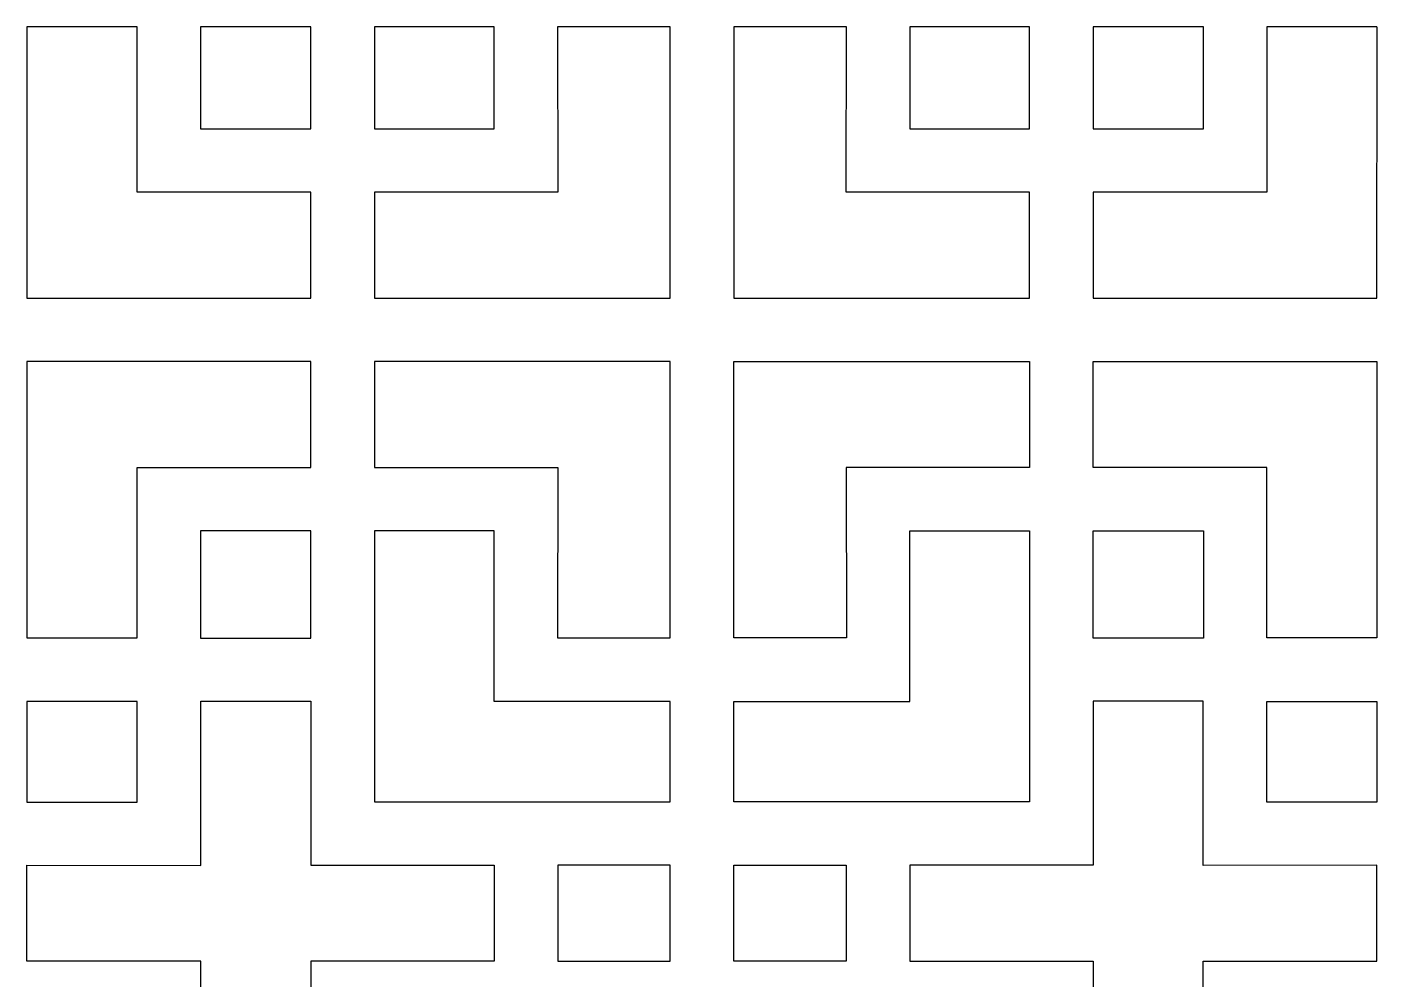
# Model space of a CAD drawing. Header units: centimetres. Extents: x -149 to 149, y -171 to 171.
# Drawn here: x 61.03 to 108.65, y 136.69 to 170.28 of the extents above; entities that cross this region are included whole.
import ezdxf

# ---------------------------------------------------------------- set-up
doc = ezdxf.new("R2010")
doc.units = ezdxf.units.CM
doc.header["$MEASUREMENT"] = 0
doc.layers.add('layer 1', color=7, linetype='Continuous')

msp = doc.modelspace()

# ---------------------------------------------------------------- linework, layer by layer
at = {"layer": 'layer 1', "color": 142}
for points, knots in [([(64.91462, 170.28202), (64.91462, 170.28202), (64.91461, 164.45789), (64.91461, 164.45789), (64.91461, 164.45789), (64.91461, 164.45789), (71.04249, 164.45789), (71.04249, 164.45789), (71.04249, 164.45789), (71.04249, 164.45789), (71.04249, 160.71843), (71.04249, 160.71843), (71.04249, 160.71843), (71.04249, 160.71843), (61.02606, 160.71843), (61.02606, 160.71843), (61.02606, 160.71843), (61.02606, 160.71843), (61.02606, 170.28202), (61.02606, 170.28202), (61.02606, 170.28202), (61.02606, 170.28202), (64.91462, 170.28202), (64.91462, 170.28202)], [0, 0, 0, 0, 0.14285714, 0.14285714, 0.14285714, 0.14285714, 0.28571429, 0.28571429, 0.28571429, 0.28571429, 0.42857143, 0.42857143, 0.42857143, 0.42857143, 0.57142857, 0.57142857, 0.57142857, 0.57142857, 0.71428571, 0.71428571, 0.71428571, 0.71428571, 1, 1, 1, 1]), ([(71.04248, 170.28202), (71.04248, 170.28202), (71.04249, 166.69412), (71.04249, 166.69412), (71.04249, 166.69412), (71.04249, 166.69412), (67.15084, 166.69412), (67.15084, 166.69412), (67.15084, 166.69412), (67.15084, 166.69412), (67.15084, 170.28202), (67.15084, 170.28202), (67.15084, 170.28202), (67.15084, 170.28202), (71.04248, 170.28202), (71.04248, 170.28202)], [0, 0, 0, 0, 0.2, 0.2, 0.2, 0.2, 0.4, 0.4, 0.4, 0.4, 0.6, 0.6, 0.6, 0.6, 1, 1, 1, 1]), ([(77.5089, 170.28202), (77.5089, 170.28202), (77.50891, 166.69412), (77.50891, 166.69412), (77.50891, 166.69412), (77.50891, 166.69412), (73.28182, 166.69412), (73.28182, 166.69412), (73.28182, 166.69412), (73.28182, 166.69412), (73.28434, 170.28202), (73.28434, 170.28202), (73.28434, 170.28202), (73.28434, 170.28202), (77.5089, 170.28202), (77.5089, 170.28202)], [0, 0, 0, 0, 0.2, 0.2, 0.2, 0.2, 0.4, 0.4, 0.4, 0.4, 0.6, 0.6, 0.6, 0.6, 1, 1, 1, 1]), ([(83.72069, 170.28202), (83.72069, 170.28202), (83.72065, 160.71843), (83.72065, 160.71843), (83.72065, 160.71843), (83.72065, 160.71843), (73.28182, 160.71843), (73.28182, 160.71843), (73.28182, 160.71843), (73.28182, 160.71843), (73.28182, 164.45789), (73.28182, 164.45789), (73.28182, 164.45789), (73.28182, 164.45789), (79.74823, 164.45789), (79.74823, 164.45789), (79.74823, 164.45789), (79.74823, 164.45789), (79.74525, 170.28202), (79.74525, 170.28202), (79.74525, 170.28202), (79.74525, 170.28202), (83.72069, 170.28202), (83.72069, 170.28202)], [0, 0, 0, 0, 0.14285714, 0.14285714, 0.14285714, 0.14285714, 0.28571429, 0.28571429, 0.28571429, 0.28571429, 0.42857143, 0.42857143, 0.42857143, 0.42857143, 0.57142857, 0.57142857, 0.57142857, 0.57142857, 0.71428571, 0.71428571, 0.71428571, 0.71428571, 1, 1, 1, 1]), ([(89.93262, 170.28202), (89.93262, 170.28202), (89.9296, 164.45789), (89.9296, 164.45789), (89.9296, 164.45789), (89.9296, 164.45789), (96.39601, 164.45789), (96.39601, 164.45789), (96.39601, 164.45789), (96.39601, 164.45789), (96.39601, 160.71843), (96.39601, 160.71843), (96.39601, 160.71843), (96.39601, 160.71843), (85.95718, 160.71843), (85.95718, 160.71843), (85.95718, 160.71843), (85.95718, 160.71843), (85.95717, 170.28202), (85.95717, 170.28202), (85.95717, 170.28202), (85.95717, 170.28202), (89.93262, 170.28202), (89.93262, 170.28202)], [0, 0, 0, 0, 0.14285714, 0.14285714, 0.14285714, 0.14285714, 0.28571429, 0.28571429, 0.28571429, 0.28571429, 0.42857143, 0.42857143, 0.42857143, 0.42857143, 0.57142857, 0.57142857, 0.57142857, 0.57142857, 0.71428571, 0.71428571, 0.71428571, 0.71428571, 1, 1, 1, 1]), ([(96.39348, 170.28202), (96.39348, 170.28202), (96.39601, 166.69412), (96.39601, 166.69412), (96.39601, 166.69412), (96.39601, 166.69412), (92.16892, 166.69412), (92.16892, 166.69412), (92.16892, 166.69412), (92.16892, 166.69412), (92.16892, 170.28202), (92.16892, 170.28202), (92.16892, 170.28202), (92.16892, 170.28202), (96.39348, 170.28202), (96.39348, 170.28202)], [0, 0, 0, 0, 0.2, 0.2, 0.2, 0.2, 0.4, 0.4, 0.4, 0.4, 0.6, 0.6, 0.6, 0.6, 1, 1, 1, 1]), ([(108.65178, 170.28202), (108.65178, 170.28202), (108.65177, 160.71843), (108.65177, 160.71843), (108.65177, 160.71843), (108.65177, 160.71843), (98.63534, 160.71843), (98.63534, 160.71843), (98.63534, 160.71843), (98.63534, 160.71843), (98.63534, 164.45789), (98.63534, 164.45789), (98.63534, 164.45789), (98.63534, 164.45789), (104.76322, 164.45789), (104.76322, 164.45789), (104.76322, 164.45789), (104.76322, 164.45789), (104.76322, 170.28202), (104.76322, 170.28202), (104.76322, 170.28202), (104.76322, 170.28202), (108.65178, 170.28202), (108.65178, 170.28202)], [0, 0, 0, 0, 0.14285714, 0.14285714, 0.14285714, 0.14285714, 0.28571429, 0.28571429, 0.28571429, 0.28571429, 0.42857143, 0.42857143, 0.42857143, 0.42857143, 0.57142857, 0.57142857, 0.57142857, 0.57142857, 0.71428571, 0.71428571, 0.71428571, 0.71428571, 1, 1, 1, 1]), ([(102.52698, 170.28202), (102.52698, 170.28202), (102.527, 166.69412), (102.527, 166.69412), (102.527, 166.69412), (102.527, 166.69412), (98.63534, 166.69412), (98.63534, 166.69412), (98.63534, 166.69412), (98.63534, 166.69412), (98.63534, 170.28202), (98.63534, 170.28202), (98.63534, 170.28202), (98.63534, 170.28202), (102.52698, 170.28202), (102.52698, 170.28202)], [0, 0, 0, 0, 0.2, 0.2, 0.2, 0.2, 0.4, 0.4, 0.4, 0.4, 0.6, 0.6, 0.6, 0.6, 1, 1, 1, 1]), ([(64.91461, 154.74368), (64.91461, 154.74368), (64.91461, 148.7245), (64.91461, 148.7245), (64.91461, 148.7245), (64.91461, 148.7245), (61.02606, 148.7245), (61.02606, 148.7245), (61.02606, 148.7245), (61.02606, 148.7245), (61.02606, 158.48315), (61.02606, 158.48315), (61.02606, 158.48315), (61.02606, 158.48315), (71.04249, 158.48315), (71.04249, 158.48315), (71.04249, 158.48315), (71.04249, 158.48315), (71.04249, 154.74368), (71.04249, 154.74368), (71.04249, 154.74368), (71.04249, 154.74368), (64.91461, 154.74368), (64.91461, 154.74368)], [0, 0, 0, 0, 0.14285714, 0.14285714, 0.14285714, 0.14285714, 0.28571429, 0.28571429, 0.28571429, 0.28571429, 0.42857143, 0.42857143, 0.42857143, 0.42857143, 0.57142857, 0.57142857, 0.57142857, 0.57142857, 0.71428571, 0.71428571, 0.71428571, 0.71428571, 1, 1, 1, 1]), ([(83.72065, 148.7245), (83.72065, 148.7245), (79.74514, 148.7245), (79.74514, 148.7245), (79.74514, 148.7245), (79.74514, 148.7245), (79.74823, 154.74368), (79.74823, 154.74368), (79.74823, 154.74368), (79.74823, 154.74368), (73.28182, 154.74368), (73.28182, 154.74368), (73.28182, 154.74368), (73.28182, 154.74368), (73.28182, 158.48315), (73.28182, 158.48315), (73.28182, 158.48315), (73.28182, 158.48315), (83.72065, 158.48315), (83.72065, 158.48315), (83.72065, 158.48315), (83.72065, 158.48315), (83.72065, 148.7245), (83.72065, 148.7245)], [0, 0, 0, 0, 0.14285714, 0.14285714, 0.14285714, 0.14285714, 0.28571429, 0.28571429, 0.28571429, 0.28571429, 0.42857143, 0.42857143, 0.42857143, 0.42857143, 0.57142857, 0.57142857, 0.57142857, 0.57142857, 0.71428571, 0.71428571, 0.71428571, 0.71428571, 1, 1, 1, 1]), ([(85.95718, 148.7245), (85.95718, 148.7245), (89.9327, 148.7245), (89.9327, 148.7245), (89.9327, 148.7245), (89.9327, 148.7245), (89.9296, 154.74368), (89.9296, 154.74368), (89.9296, 154.74368), (89.9296, 154.74368), (96.39601, 154.74368), (96.39601, 154.74368), (96.39601, 154.74368), (96.39601, 154.74368), (96.39601, 158.48315), (96.39601, 158.48315), (96.39601, 158.48315), (96.39601, 158.48315), (85.95718, 158.48315), (85.95718, 158.48315), (85.95718, 158.48315), (85.95718, 158.48315), (85.95718, 148.7245), (85.95718, 148.7245)], [0, 0, 0, 0, 0.14285714, 0.14285714, 0.14285714, 0.14285714, 0.28571429, 0.28571429, 0.28571429, 0.28571429, 0.42857143, 0.42857143, 0.42857143, 0.42857143, 0.57142857, 0.57142857, 0.57142857, 0.57142857, 0.71428571, 0.71428571, 0.71428571, 0.71428571, 1, 1, 1, 1]), ([(104.76322, 154.74368), (104.76322, 154.74368), (104.76322, 148.7245), (104.76322, 148.7245), (104.76322, 148.7245), (104.76322, 148.7245), (108.65177, 148.7245), (108.65177, 148.7245), (108.65177, 148.7245), (108.65177, 148.7245), (108.65177, 158.48315), (108.65177, 158.48315), (108.65177, 158.48315), (108.65177, 158.48315), (98.63534, 158.48315), (98.63534, 158.48315), (98.63534, 158.48315), (98.63534, 158.48315), (98.63534, 154.74368), (98.63534, 154.74368), (98.63534, 154.74368), (98.63534, 154.74368), (104.76322, 154.74368), (104.76322, 154.74368)], [0, 0, 0, 0, 0.14285714, 0.14285714, 0.14285714, 0.14285714, 0.28571429, 0.28571429, 0.28571429, 0.28571429, 0.42857143, 0.42857143, 0.42857143, 0.42857143, 0.57142857, 0.57142857, 0.57142857, 0.57142857, 0.71428571, 0.71428571, 0.71428571, 0.71428571, 1, 1, 1, 1]), ([(71.04249, 148.7214), (71.04249, 148.7214), (67.15084, 148.7214), (67.15084, 148.7214), (67.15084, 148.7214), (67.15084, 148.7214), (67.15084, 152.50745), (67.15084, 152.50745), (67.15084, 152.50745), (67.15084, 152.50745), (71.04249, 152.50745), (71.04249, 152.50745), (71.04249, 152.50745), (71.04249, 152.50745), (71.04249, 148.7214), (71.04249, 148.7214)], [0, 0, 0, 0, 0.2, 0.2, 0.2, 0.2, 0.4, 0.4, 0.4, 0.4, 0.6, 0.6, 0.6, 0.6, 1, 1, 1, 1]), ([(77.50891, 146.48517), (77.50891, 146.48517), (83.72065, 146.48669), (83.72065, 146.48669), (83.72065, 146.48669), (83.72065, 146.48669), (83.72065, 142.93827), (83.72065, 142.93827), (83.72065, 142.93827), (83.72065, 142.93827), (73.28853, 142.93827), (73.28853, 142.93827), (73.28853, 142.93827), (73.28853, 142.93827), (73.28182, 152.50745), (73.28182, 152.50745), (73.28182, 152.50745), (73.28182, 152.50745), (77.50891, 152.50745), (77.50891, 152.50745), (77.50891, 152.50745), (77.50891, 152.50745), (77.50891, 146.48517), (77.50891, 146.48517)], [0, 0, 0, 0, 0.14285714, 0.14285714, 0.14285714, 0.14285714, 0.28571429, 0.28571429, 0.28571429, 0.28571429, 0.42857143, 0.42857143, 0.42857143, 0.42857143, 0.57142857, 0.57142857, 0.57142857, 0.57142857, 0.71428571, 0.71428571, 0.71428571, 0.71428571, 1, 1, 1, 1]), ([(92.16892, 146.48517), (92.16892, 146.48517), (85.95718, 146.48669), (85.95718, 146.48669), (85.95718, 146.48669), (85.95718, 146.48669), (85.95718, 142.93827), (85.95718, 142.93827), (85.95718, 142.93827), (85.95718, 142.93827), (96.3893, 142.93827), (96.3893, 142.93827), (96.3893, 142.93827), (96.3893, 142.93827), (96.39601, 152.50745), (96.39601, 152.50745), (96.39601, 152.50745), (96.39601, 152.50745), (92.16892, 152.50745), (92.16892, 152.50745), (92.16892, 152.50745), (92.16892, 152.50745), (92.16892, 146.48517), (92.16892, 146.48517)], [0, 0, 0, 0, 0.14285714, 0.14285714, 0.14285714, 0.14285714, 0.28571429, 0.28571429, 0.28571429, 0.28571429, 0.42857143, 0.42857143, 0.42857143, 0.42857143, 0.57142857, 0.57142857, 0.57142857, 0.57142857, 0.71428571, 0.71428571, 0.71428571, 0.71428571, 1, 1, 1, 1]), ([(98.63534, 148.7214), (98.63534, 148.7214), (102.527, 148.7214), (102.527, 148.7214), (102.527, 148.7214), (102.527, 148.7214), (102.527, 152.50745), (102.527, 152.50745), (102.527, 152.50745), (102.527, 152.50745), (98.63534, 152.50745), (98.63534, 152.50745), (98.63534, 152.50745), (98.63534, 152.50745), (98.63534, 148.7214), (98.63534, 148.7214)], [0, 0, 0, 0, 0.2, 0.2, 0.2, 0.2, 0.4, 0.4, 0.4, 0.4, 0.6, 0.6, 0.6, 0.6, 1, 1, 1, 1]), ([(71.04248, 129.12957), (71.04248, 129.12957), (71.04249, 137.32283), (71.04249, 137.32283), (71.04249, 137.32283), (71.04249, 137.32283), (77.50891, 137.32285), (77.50891, 137.32285), (77.50891, 137.32285), (77.50891, 137.32285), (77.50891, 140.70203), (77.50891, 140.70203), (77.50891, 140.70203), (77.50891, 140.70203), (71.04249, 140.70203), (71.04249, 140.70203), (71.04249, 140.70203), (71.04249, 140.70203), (71.04249, 146.49138), (71.04249, 146.49138), (71.04249, 146.49138), (71.04249, 146.49138), (67.15705, 146.49138), (67.15705, 146.49138), (67.15705, 146.49138), (67.15705, 146.49138), (67.15705, 140.69895), (67.15705, 140.69895), (67.15705, 140.69895), (67.15705, 140.69895), (61.02606, 140.70203), (61.02606, 140.70203), (61.02606, 140.70203), (61.02606, 140.70203), (61.02606, 137.32285), (61.02606, 137.32285), (61.02606, 137.32285), (61.02606, 137.32285), (67.15705, 137.32285), (67.15705, 137.32285), (67.15705, 137.32285), (67.15705, 137.32285), (67.15705, 129.12959), (67.15705, 129.12959), (67.15705, 129.12959), (67.15705, 129.12959), (61.02606, 129.12957), (61.02606, 129.12957), (61.02606, 129.12957), (61.02606, 129.12957), (61.02606, 125.75969), (61.02606, 125.75969), (61.02606, 125.75969), (61.02606, 125.75969), (67.15705, 125.75971), (67.15705, 125.75971), (67.15705, 125.75971), (67.15705, 125.75971), (67.15705, 119.37713), (67.15705, 119.37713), (67.15705, 119.37713), (67.15705, 119.37713), (71.04249, 119.37713), (71.04249, 119.37713), (71.04249, 119.37713), (71.04249, 119.37713), (71.04249, 125.75969), (71.04249, 125.75969), (71.04249, 125.75969), (71.04249, 125.75969), (77.50891, 125.75969), (77.50891, 125.75969), (77.50891, 125.75969), (77.50891, 125.75969), (77.50891, 129.12957), (77.50891, 129.12957), (77.50891, 129.12957), (77.50891, 129.12957), (71.04248, 129.12957), (71.04248, 129.12957)], [0, 0, 0, 0, 0.04761905, 0.04761905, 0.04761905, 0.04761905, 0.0952381, 0.0952381, 0.0952381, 0.0952381, 0.14285714, 0.14285714, 0.14285714, 0.14285714, 0.19047619, 0.19047619, 0.19047619, 0.19047619, 0.23809524, 0.23809524, 0.23809524, 0.23809524, 0.28571429, 0.28571429, 0.28571429, 0.28571429, 0.33333333, 0.33333333, 0.33333333, 0.33333333, 0.38095238, 0.38095238, 0.38095238, 0.38095238, 0.42857143, 0.42857143, 0.42857143, 0.42857143, 0.47619048, 0.47619048, 0.47619048, 0.47619048, 0.52380952, 0.52380952, 0.52380952, 0.52380952, 0.57142857, 0.57142857, 0.57142857, 0.57142857, 0.61904762, 0.61904762, 0.61904762, 0.61904762, 0.66666667, 0.66666667, 0.66666667, 0.66666667, 0.71428571, 0.71428571, 0.71428571, 0.71428571, 0.76190476, 0.76190476, 0.76190476, 0.76190476, 0.80952381, 0.80952381, 0.80952381, 0.80952381, 0.85714286, 0.85714286, 0.85714286, 0.85714286, 0.9047619, 0.9047619, 0.9047619, 0.9047619, 1, 1, 1, 1]), ([(64.91461, 142.93516), (64.91461, 142.93516), (61.02606, 142.93516), (61.02606, 142.93516), (61.02606, 142.93516), (61.02606, 142.93516), (61.02606, 146.48517), (61.02606, 146.48517), (61.02606, 146.48517), (61.02606, 146.48517), (64.91461, 146.48517), (64.91461, 146.48517), (64.91461, 146.48517), (64.91461, 146.48517), (64.91461, 142.93516), (64.91461, 142.93516)], [0, 0, 0, 0, 0.2, 0.2, 0.2, 0.2, 0.4, 0.4, 0.4, 0.4, 0.6, 0.6, 0.6, 0.6, 1, 1, 1, 1]), ([(98.63536, 129.12957), (98.63536, 129.12957), (98.63534, 137.32283), (98.63534, 137.32283), (98.63534, 137.32283), (98.63534, 137.32283), (92.16892, 137.32285), (92.16892, 137.32285), (92.16892, 137.32285), (92.16892, 137.32285), (92.16892, 140.70203), (92.16892, 140.70203), (92.16892, 140.70203), (92.16892, 140.70203), (98.63534, 140.70203), (98.63534, 140.70203), (98.63534, 140.70203), (98.63534, 140.70203), (98.63534, 146.49138), (98.63534, 146.49138), (98.63534, 146.49138), (98.63534, 146.49138), (102.52079, 146.49138), (102.52079, 146.49138), (102.52079, 146.49138), (102.52079, 146.49138), (102.52079, 140.69895), (102.52079, 140.69895), (102.52079, 140.69895), (102.52079, 140.69895), (108.65177, 140.70203), (108.65177, 140.70203), (108.65177, 140.70203), (108.65177, 140.70203), (108.65177, 137.32285), (108.65177, 137.32285), (108.65177, 137.32285), (108.65177, 137.32285), (102.52079, 137.32285), (102.52079, 137.32285), (102.52079, 137.32285), (102.52079, 137.32285), (102.52079, 129.12959), (102.52079, 129.12959), (102.52079, 129.12959), (102.52079, 129.12959), (108.65177, 129.12957), (108.65177, 129.12957), (108.65177, 129.12957), (108.65177, 129.12957), (108.65177, 125.75969), (108.65177, 125.75969), (108.65177, 125.75969), (108.65177, 125.75969), (102.52079, 125.75971), (102.52079, 125.75971), (102.52079, 125.75971), (102.52079, 125.75971), (102.52079, 119.37713), (102.52079, 119.37713), (102.52079, 119.37713), (102.52079, 119.37713), (98.63534, 119.37713), (98.63534, 119.37713), (98.63534, 119.37713), (98.63534, 119.37713), (98.63534, 125.75969), (98.63534, 125.75969), (98.63534, 125.75969), (98.63534, 125.75969), (92.16892, 125.75969), (92.16892, 125.75969), (92.16892, 125.75969), (92.16892, 125.75969), (92.16892, 129.12957), (92.16892, 129.12957), (92.16892, 129.12957), (92.16892, 129.12957), (98.63536, 129.12957), (98.63536, 129.12957)], [0, 0, 0, 0, 0.04761905, 0.04761905, 0.04761905, 0.04761905, 0.0952381, 0.0952381, 0.0952381, 0.0952381, 0.14285714, 0.14285714, 0.14285714, 0.14285714, 0.19047619, 0.19047619, 0.19047619, 0.19047619, 0.23809524, 0.23809524, 0.23809524, 0.23809524, 0.28571429, 0.28571429, 0.28571429, 0.28571429, 0.33333333, 0.33333333, 0.33333333, 0.33333333, 0.38095238, 0.38095238, 0.38095238, 0.38095238, 0.42857143, 0.42857143, 0.42857143, 0.42857143, 0.47619048, 0.47619048, 0.47619048, 0.47619048, 0.52380952, 0.52380952, 0.52380952, 0.52380952, 0.57142857, 0.57142857, 0.57142857, 0.57142857, 0.61904762, 0.61904762, 0.61904762, 0.61904762, 0.66666667, 0.66666667, 0.66666667, 0.66666667, 0.71428571, 0.71428571, 0.71428571, 0.71428571, 0.76190476, 0.76190476, 0.76190476, 0.76190476, 0.80952381, 0.80952381, 0.80952381, 0.80952381, 0.85714286, 0.85714286, 0.85714286, 0.85714286, 0.9047619, 0.9047619, 0.9047619, 0.9047619, 1, 1, 1, 1]), ([(104.76322, 142.93516), (104.76322, 142.93516), (108.65177, 142.93516), (108.65177, 142.93516), (108.65177, 142.93516), (108.65177, 142.93516), (108.65177, 146.48517), (108.65177, 146.48517), (108.65177, 146.48517), (108.65177, 146.48517), (104.76322, 146.48517), (104.76322, 146.48517), (104.76322, 146.48517), (104.76322, 146.48517), (104.76322, 142.93516), (104.76322, 142.93516)], [0, 0, 0, 0, 0.2, 0.2, 0.2, 0.2, 0.4, 0.4, 0.4, 0.4, 0.6, 0.6, 0.6, 0.6, 1, 1, 1, 1]), ([(83.72001, 137.31771), (83.72001, 137.31771), (79.74712, 137.31771), (79.74712, 137.31771), (79.74712, 137.31771), (79.74712, 137.31771), (79.74712, 140.7048), (79.74712, 140.7048), (79.74712, 140.7048), (79.74712, 140.7048), (83.72001, 140.7048), (83.72001, 140.7048), (83.72001, 140.7048), (83.72001, 140.7048), (83.72001, 137.31771), (83.72001, 137.31771)], [0, 0, 0, 0, 0.2, 0.2, 0.2, 0.2, 0.4, 0.4, 0.4, 0.4, 0.6, 0.6, 0.6, 0.6, 1, 1, 1, 1]), ([(85.95782, 137.31771), (85.95782, 137.31771), (89.93071, 137.31771), (89.93071, 137.31771), (89.93071, 137.31771), (89.93071, 137.31771), (89.93071, 140.7048), (89.93071, 140.7048), (89.93071, 140.7048), (89.93071, 140.7048), (85.95782, 140.7048), (85.95782, 140.7048), (85.95782, 140.7048), (85.95782, 140.7048), (85.95782, 137.31771), (85.95782, 137.31771)], [0, 0, 0, 0, 0.2, 0.2, 0.2, 0.2, 0.4, 0.4, 0.4, 0.4, 0.6, 0.6, 0.6, 0.6, 1, 1, 1, 1])]:
    msp.add_open_spline(points, degree=3, knots=knots, dxfattribs=at)
at = {"layer": 'layer 1', "color": 250, "lineweight": 9}
for points, knots in [([(64.91462, 170.28202), (64.91462, 170.28202), (64.91461, 164.45789), (64.91461, 164.45789), (64.91461, 164.45789), (64.91461, 164.45789), (71.04249, 164.45789), (71.04249, 164.45789), (71.04249, 164.45789), (71.04249, 164.45789), (71.04249, 160.71843), (71.04249, 160.71843), (71.04249, 160.71843), (71.04249, 160.71843), (61.02606, 160.71843), (61.02606, 160.71843), (61.02606, 160.71843), (61.02606, 160.71843), (61.02606, 170.28202), (61.02606, 170.28202), (61.02606, 170.28202), (61.02606, 170.28202), (64.91462, 170.28202), (64.91462, 170.28202)], [0, 0, 0, 0, 0.14285714, 0.14285714, 0.14285714, 0.14285714, 0.28571429, 0.28571429, 0.28571429, 0.28571429, 0.42857143, 0.42857143, 0.42857143, 0.42857143, 0.57142857, 0.57142857, 0.57142857, 0.57142857, 0.71428571, 0.71428571, 0.71428571, 0.71428571, 1, 1, 1, 1]), ([(71.04248, 170.28202), (71.04248, 170.28202), (71.04249, 166.69412), (71.04249, 166.69412), (71.04249, 166.69412), (71.04249, 166.69412), (67.15084, 166.69412), (67.15084, 166.69412), (67.15084, 166.69412), (67.15084, 166.69412), (67.15084, 170.28202), (67.15084, 170.28202), (67.15084, 170.28202), (67.15084, 170.28202), (71.04248, 170.28202), (71.04248, 170.28202)], [0, 0, 0, 0, 0.2, 0.2, 0.2, 0.2, 0.4, 0.4, 0.4, 0.4, 0.6, 0.6, 0.6, 0.6, 1, 1, 1, 1]), ([(77.5089, 170.28202), (77.5089, 170.28202), (77.50891, 166.69412), (77.50891, 166.69412), (77.50891, 166.69412), (77.50891, 166.69412), (73.28182, 166.69412), (73.28182, 166.69412), (73.28182, 166.69412), (73.28182, 166.69412), (73.28434, 170.28202), (73.28434, 170.28202), (73.28434, 170.28202), (73.28434, 170.28202), (77.5089, 170.28202), (77.5089, 170.28202)], [0, 0, 0, 0, 0.2, 0.2, 0.2, 0.2, 0.4, 0.4, 0.4, 0.4, 0.6, 0.6, 0.6, 0.6, 1, 1, 1, 1]), ([(83.72069, 170.28202), (83.72069, 170.28202), (83.72065, 160.71843), (83.72065, 160.71843), (83.72065, 160.71843), (83.72065, 160.71843), (73.28182, 160.71843), (73.28182, 160.71843), (73.28182, 160.71843), (73.28182, 160.71843), (73.28182, 164.45789), (73.28182, 164.45789), (73.28182, 164.45789), (73.28182, 164.45789), (79.74823, 164.45789), (79.74823, 164.45789), (79.74823, 164.45789), (79.74823, 164.45789), (79.74525, 170.28202), (79.74525, 170.28202), (79.74525, 170.28202), (79.74525, 170.28202), (83.72069, 170.28202), (83.72069, 170.28202)], [0, 0, 0, 0, 0.14285714, 0.14285714, 0.14285714, 0.14285714, 0.28571429, 0.28571429, 0.28571429, 0.28571429, 0.42857143, 0.42857143, 0.42857143, 0.42857143, 0.57142857, 0.57142857, 0.57142857, 0.57142857, 0.71428571, 0.71428571, 0.71428571, 0.71428571, 1, 1, 1, 1]), ([(89.93262, 170.28202), (89.93262, 170.28202), (89.9296, 164.45789), (89.9296, 164.45789), (89.9296, 164.45789), (89.9296, 164.45789), (96.39601, 164.45789), (96.39601, 164.45789), (96.39601, 164.45789), (96.39601, 164.45789), (96.39601, 160.71843), (96.39601, 160.71843), (96.39601, 160.71843), (96.39601, 160.71843), (85.95718, 160.71843), (85.95718, 160.71843), (85.95718, 160.71843), (85.95718, 160.71843), (85.95717, 170.28202), (85.95717, 170.28202), (85.95717, 170.28202), (85.95717, 170.28202), (89.93262, 170.28202), (89.93262, 170.28202)], [0, 0, 0, 0, 0.14285714, 0.14285714, 0.14285714, 0.14285714, 0.28571429, 0.28571429, 0.28571429, 0.28571429, 0.42857143, 0.42857143, 0.42857143, 0.42857143, 0.57142857, 0.57142857, 0.57142857, 0.57142857, 0.71428571, 0.71428571, 0.71428571, 0.71428571, 1, 1, 1, 1]), ([(96.39348, 170.28202), (96.39348, 170.28202), (96.39601, 166.69412), (96.39601, 166.69412), (96.39601, 166.69412), (96.39601, 166.69412), (92.16892, 166.69412), (92.16892, 166.69412), (92.16892, 166.69412), (92.16892, 166.69412), (92.16892, 170.28202), (92.16892, 170.28202), (92.16892, 170.28202), (92.16892, 170.28202), (96.39348, 170.28202), (96.39348, 170.28202)], [0, 0, 0, 0, 0.2, 0.2, 0.2, 0.2, 0.4, 0.4, 0.4, 0.4, 0.6, 0.6, 0.6, 0.6, 1, 1, 1, 1]), ([(108.65178, 170.28202), (108.65178, 170.28202), (108.65177, 160.71843), (108.65177, 160.71843), (108.65177, 160.71843), (108.65177, 160.71843), (98.63534, 160.71843), (98.63534, 160.71843), (98.63534, 160.71843), (98.63534, 160.71843), (98.63534, 164.45789), (98.63534, 164.45789), (98.63534, 164.45789), (98.63534, 164.45789), (104.76322, 164.45789), (104.76322, 164.45789), (104.76322, 164.45789), (104.76322, 164.45789), (104.76322, 170.28202), (104.76322, 170.28202), (104.76322, 170.28202), (104.76322, 170.28202), (108.65178, 170.28202), (108.65178, 170.28202)], [0, 0, 0, 0, 0.14285714, 0.14285714, 0.14285714, 0.14285714, 0.28571429, 0.28571429, 0.28571429, 0.28571429, 0.42857143, 0.42857143, 0.42857143, 0.42857143, 0.57142857, 0.57142857, 0.57142857, 0.57142857, 0.71428571, 0.71428571, 0.71428571, 0.71428571, 1, 1, 1, 1]), ([(102.52698, 170.28202), (102.52698, 170.28202), (102.527, 166.69412), (102.527, 166.69412), (102.527, 166.69412), (102.527, 166.69412), (98.63534, 166.69412), (98.63534, 166.69412), (98.63534, 166.69412), (98.63534, 166.69412), (98.63534, 170.28202), (98.63534, 170.28202), (98.63534, 170.28202), (98.63534, 170.28202), (102.52698, 170.28202), (102.52698, 170.28202)], [0, 0, 0, 0, 0.2, 0.2, 0.2, 0.2, 0.4, 0.4, 0.4, 0.4, 0.6, 0.6, 0.6, 0.6, 1, 1, 1, 1]), ([(64.91461, 154.74368), (64.91461, 154.74368), (64.91461, 148.7245), (64.91461, 148.7245), (64.91461, 148.7245), (64.91461, 148.7245), (61.02606, 148.7245), (61.02606, 148.7245), (61.02606, 148.7245), (61.02606, 148.7245), (61.02606, 158.48315), (61.02606, 158.48315), (61.02606, 158.48315), (61.02606, 158.48315), (71.04249, 158.48315), (71.04249, 158.48315), (71.04249, 158.48315), (71.04249, 158.48315), (71.04249, 154.74368), (71.04249, 154.74368), (71.04249, 154.74368), (71.04249, 154.74368), (64.91461, 154.74368), (64.91461, 154.74368)], [0, 0, 0, 0, 0.14285714, 0.14285714, 0.14285714, 0.14285714, 0.28571429, 0.28571429, 0.28571429, 0.28571429, 0.42857143, 0.42857143, 0.42857143, 0.42857143, 0.57142857, 0.57142857, 0.57142857, 0.57142857, 0.71428571, 0.71428571, 0.71428571, 0.71428571, 1, 1, 1, 1]), ([(83.72065, 148.7245), (83.72065, 148.7245), (79.74514, 148.7245), (79.74514, 148.7245), (79.74514, 148.7245), (79.74514, 148.7245), (79.74823, 154.74368), (79.74823, 154.74368), (79.74823, 154.74368), (79.74823, 154.74368), (73.28182, 154.74368), (73.28182, 154.74368), (73.28182, 154.74368), (73.28182, 154.74368), (73.28182, 158.48315), (73.28182, 158.48315), (73.28182, 158.48315), (73.28182, 158.48315), (83.72065, 158.48315), (83.72065, 158.48315), (83.72065, 158.48315), (83.72065, 158.48315), (83.72065, 148.7245), (83.72065, 148.7245)], [0, 0, 0, 0, 0.14285714, 0.14285714, 0.14285714, 0.14285714, 0.28571429, 0.28571429, 0.28571429, 0.28571429, 0.42857143, 0.42857143, 0.42857143, 0.42857143, 0.57142857, 0.57142857, 0.57142857, 0.57142857, 0.71428571, 0.71428571, 0.71428571, 0.71428571, 1, 1, 1, 1]), ([(85.95718, 148.7245), (85.95718, 148.7245), (89.9327, 148.7245), (89.9327, 148.7245), (89.9327, 148.7245), (89.9327, 148.7245), (89.9296, 154.74368), (89.9296, 154.74368), (89.9296, 154.74368), (89.9296, 154.74368), (96.39601, 154.74368), (96.39601, 154.74368), (96.39601, 154.74368), (96.39601, 154.74368), (96.39601, 158.48315), (96.39601, 158.48315), (96.39601, 158.48315), (96.39601, 158.48315), (85.95718, 158.48315), (85.95718, 158.48315), (85.95718, 158.48315), (85.95718, 158.48315), (85.95718, 148.7245), (85.95718, 148.7245)], [0, 0, 0, 0, 0.14285714, 0.14285714, 0.14285714, 0.14285714, 0.28571429, 0.28571429, 0.28571429, 0.28571429, 0.42857143, 0.42857143, 0.42857143, 0.42857143, 0.57142857, 0.57142857, 0.57142857, 0.57142857, 0.71428571, 0.71428571, 0.71428571, 0.71428571, 1, 1, 1, 1]), ([(104.76322, 154.74368), (104.76322, 154.74368), (104.76322, 148.7245), (104.76322, 148.7245), (104.76322, 148.7245), (104.76322, 148.7245), (108.65177, 148.7245), (108.65177, 148.7245), (108.65177, 148.7245), (108.65177, 148.7245), (108.65177, 158.48315), (108.65177, 158.48315), (108.65177, 158.48315), (108.65177, 158.48315), (98.63534, 158.48315), (98.63534, 158.48315), (98.63534, 158.48315), (98.63534, 158.48315), (98.63534, 154.74368), (98.63534, 154.74368), (98.63534, 154.74368), (98.63534, 154.74368), (104.76322, 154.74368), (104.76322, 154.74368)], [0, 0, 0, 0, 0.14285714, 0.14285714, 0.14285714, 0.14285714, 0.28571429, 0.28571429, 0.28571429, 0.28571429, 0.42857143, 0.42857143, 0.42857143, 0.42857143, 0.57142857, 0.57142857, 0.57142857, 0.57142857, 0.71428571, 0.71428571, 0.71428571, 0.71428571, 1, 1, 1, 1]), ([(71.04249, 148.7214), (71.04249, 148.7214), (67.15084, 148.7214), (67.15084, 148.7214), (67.15084, 148.7214), (67.15084, 148.7214), (67.15084, 152.50745), (67.15084, 152.50745), (67.15084, 152.50745), (67.15084, 152.50745), (71.04249, 152.50745), (71.04249, 152.50745), (71.04249, 152.50745), (71.04249, 152.50745), (71.04249, 148.7214), (71.04249, 148.7214)], [0, 0, 0, 0, 0.2, 0.2, 0.2, 0.2, 0.4, 0.4, 0.4, 0.4, 0.6, 0.6, 0.6, 0.6, 1, 1, 1, 1]), ([(77.50891, 146.48517), (77.50891, 146.48517), (83.72065, 146.48669), (83.72065, 146.48669), (83.72065, 146.48669), (83.72065, 146.48669), (83.72065, 142.93827), (83.72065, 142.93827), (83.72065, 142.93827), (83.72065, 142.93827), (73.28853, 142.93827), (73.28853, 142.93827), (73.28853, 142.93827), (73.28853, 142.93827), (73.28182, 152.50745), (73.28182, 152.50745), (73.28182, 152.50745), (73.28182, 152.50745), (77.50891, 152.50745), (77.50891, 152.50745), (77.50891, 152.50745), (77.50891, 152.50745), (77.50891, 146.48517), (77.50891, 146.48517)], [0, 0, 0, 0, 0.14285714, 0.14285714, 0.14285714, 0.14285714, 0.28571429, 0.28571429, 0.28571429, 0.28571429, 0.42857143, 0.42857143, 0.42857143, 0.42857143, 0.57142857, 0.57142857, 0.57142857, 0.57142857, 0.71428571, 0.71428571, 0.71428571, 0.71428571, 1, 1, 1, 1]), ([(92.16892, 146.48517), (92.16892, 146.48517), (85.95718, 146.48669), (85.95718, 146.48669), (85.95718, 146.48669), (85.95718, 146.48669), (85.95718, 142.93827), (85.95718, 142.93827), (85.95718, 142.93827), (85.95718, 142.93827), (96.3893, 142.93827), (96.3893, 142.93827), (96.3893, 142.93827), (96.3893, 142.93827), (96.39601, 152.50745), (96.39601, 152.50745), (96.39601, 152.50745), (96.39601, 152.50745), (92.16892, 152.50745), (92.16892, 152.50745), (92.16892, 152.50745), (92.16892, 152.50745), (92.16892, 146.48517), (92.16892, 146.48517)], [0, 0, 0, 0, 0.14285714, 0.14285714, 0.14285714, 0.14285714, 0.28571429, 0.28571429, 0.28571429, 0.28571429, 0.42857143, 0.42857143, 0.42857143, 0.42857143, 0.57142857, 0.57142857, 0.57142857, 0.57142857, 0.71428571, 0.71428571, 0.71428571, 0.71428571, 1, 1, 1, 1]), ([(98.63534, 148.7214), (98.63534, 148.7214), (102.527, 148.7214), (102.527, 148.7214), (102.527, 148.7214), (102.527, 148.7214), (102.527, 152.50745), (102.527, 152.50745), (102.527, 152.50745), (102.527, 152.50745), (98.63534, 152.50745), (98.63534, 152.50745), (98.63534, 152.50745), (98.63534, 152.50745), (98.63534, 148.7214), (98.63534, 148.7214)], [0, 0, 0, 0, 0.2, 0.2, 0.2, 0.2, 0.4, 0.4, 0.4, 0.4, 0.6, 0.6, 0.6, 0.6, 1, 1, 1, 1]), ([(71.04248, 129.12957), (71.04248, 129.12957), (71.04249, 137.32283), (71.04249, 137.32283), (71.04249, 137.32283), (71.04249, 137.32283), (77.50891, 137.32285), (77.50891, 137.32285), (77.50891, 137.32285), (77.50891, 137.32285), (77.50891, 140.70203), (77.50891, 140.70203), (77.50891, 140.70203), (77.50891, 140.70203), (71.04249, 140.70203), (71.04249, 140.70203), (71.04249, 140.70203), (71.04249, 140.70203), (71.04249, 146.49138), (71.04249, 146.49138), (71.04249, 146.49138), (71.04249, 146.49138), (67.15705, 146.49138), (67.15705, 146.49138), (67.15705, 146.49138), (67.15705, 146.49138), (67.15705, 140.69895), (67.15705, 140.69895), (67.15705, 140.69895), (67.15705, 140.69895), (61.02606, 140.70203), (61.02606, 140.70203), (61.02606, 140.70203), (61.02606, 140.70203), (61.02606, 137.32285), (61.02606, 137.32285), (61.02606, 137.32285), (61.02606, 137.32285), (67.15705, 137.32285), (67.15705, 137.32285), (67.15705, 137.32285), (67.15705, 137.32285), (67.15705, 129.12959), (67.15705, 129.12959), (67.15705, 129.12959), (67.15705, 129.12959), (61.02606, 129.12957), (61.02606, 129.12957), (61.02606, 129.12957), (61.02606, 129.12957), (61.02606, 125.75969), (61.02606, 125.75969), (61.02606, 125.75969), (61.02606, 125.75969), (67.15705, 125.75971), (67.15705, 125.75971), (67.15705, 125.75971), (67.15705, 125.75971), (67.15705, 119.37713), (67.15705, 119.37713), (67.15705, 119.37713), (67.15705, 119.37713), (71.04249, 119.37713), (71.04249, 119.37713), (71.04249, 119.37713), (71.04249, 119.37713), (71.04249, 125.75969), (71.04249, 125.75969), (71.04249, 125.75969), (71.04249, 125.75969), (77.50891, 125.75969), (77.50891, 125.75969), (77.50891, 125.75969), (77.50891, 125.75969), (77.50891, 129.12957), (77.50891, 129.12957), (77.50891, 129.12957), (77.50891, 129.12957), (71.04248, 129.12957), (71.04248, 129.12957)], [0, 0, 0, 0, 0.04761905, 0.04761905, 0.04761905, 0.04761905, 0.0952381, 0.0952381, 0.0952381, 0.0952381, 0.14285714, 0.14285714, 0.14285714, 0.14285714, 0.19047619, 0.19047619, 0.19047619, 0.19047619, 0.23809524, 0.23809524, 0.23809524, 0.23809524, 0.28571429, 0.28571429, 0.28571429, 0.28571429, 0.33333333, 0.33333333, 0.33333333, 0.33333333, 0.38095238, 0.38095238, 0.38095238, 0.38095238, 0.42857143, 0.42857143, 0.42857143, 0.42857143, 0.47619048, 0.47619048, 0.47619048, 0.47619048, 0.52380952, 0.52380952, 0.52380952, 0.52380952, 0.57142857, 0.57142857, 0.57142857, 0.57142857, 0.61904762, 0.61904762, 0.61904762, 0.61904762, 0.66666667, 0.66666667, 0.66666667, 0.66666667, 0.71428571, 0.71428571, 0.71428571, 0.71428571, 0.76190476, 0.76190476, 0.76190476, 0.76190476, 0.80952381, 0.80952381, 0.80952381, 0.80952381, 0.85714286, 0.85714286, 0.85714286, 0.85714286, 0.9047619, 0.9047619, 0.9047619, 0.9047619, 1, 1, 1, 1]), ([(64.91461, 142.93516), (64.91461, 142.93516), (61.02606, 142.93516), (61.02606, 142.93516), (61.02606, 142.93516), (61.02606, 142.93516), (61.02606, 146.48517), (61.02606, 146.48517), (61.02606, 146.48517), (61.02606, 146.48517), (64.91461, 146.48517), (64.91461, 146.48517), (64.91461, 146.48517), (64.91461, 146.48517), (64.91461, 142.93516), (64.91461, 142.93516)], [0, 0, 0, 0, 0.2, 0.2, 0.2, 0.2, 0.4, 0.4, 0.4, 0.4, 0.6, 0.6, 0.6, 0.6, 1, 1, 1, 1]), ([(98.63536, 129.12957), (98.63536, 129.12957), (98.63534, 137.32283), (98.63534, 137.32283), (98.63534, 137.32283), (98.63534, 137.32283), (92.16892, 137.32285), (92.16892, 137.32285), (92.16892, 137.32285), (92.16892, 137.32285), (92.16892, 140.70203), (92.16892, 140.70203), (92.16892, 140.70203), (92.16892, 140.70203), (98.63534, 140.70203), (98.63534, 140.70203), (98.63534, 140.70203), (98.63534, 140.70203), (98.63534, 146.49138), (98.63534, 146.49138), (98.63534, 146.49138), (98.63534, 146.49138), (102.52079, 146.49138), (102.52079, 146.49138), (102.52079, 146.49138), (102.52079, 146.49138), (102.52079, 140.69895), (102.52079, 140.69895), (102.52079, 140.69895), (102.52079, 140.69895), (108.65177, 140.70203), (108.65177, 140.70203), (108.65177, 140.70203), (108.65177, 140.70203), (108.65177, 137.32285), (108.65177, 137.32285), (108.65177, 137.32285), (108.65177, 137.32285), (102.52079, 137.32285), (102.52079, 137.32285), (102.52079, 137.32285), (102.52079, 137.32285), (102.52079, 129.12959), (102.52079, 129.12959), (102.52079, 129.12959), (102.52079, 129.12959), (108.65177, 129.12957), (108.65177, 129.12957), (108.65177, 129.12957), (108.65177, 129.12957), (108.65177, 125.75969), (108.65177, 125.75969), (108.65177, 125.75969), (108.65177, 125.75969), (102.52079, 125.75971), (102.52079, 125.75971), (102.52079, 125.75971), (102.52079, 125.75971), (102.52079, 119.37713), (102.52079, 119.37713), (102.52079, 119.37713), (102.52079, 119.37713), (98.63534, 119.37713), (98.63534, 119.37713), (98.63534, 119.37713), (98.63534, 119.37713), (98.63534, 125.75969), (98.63534, 125.75969), (98.63534, 125.75969), (98.63534, 125.75969), (92.16892, 125.75969), (92.16892, 125.75969), (92.16892, 125.75969), (92.16892, 125.75969), (92.16892, 129.12957), (92.16892, 129.12957), (92.16892, 129.12957), (92.16892, 129.12957), (98.63536, 129.12957), (98.63536, 129.12957)], [0, 0, 0, 0, 0.04761905, 0.04761905, 0.04761905, 0.04761905, 0.0952381, 0.0952381, 0.0952381, 0.0952381, 0.14285714, 0.14285714, 0.14285714, 0.14285714, 0.19047619, 0.19047619, 0.19047619, 0.19047619, 0.23809524, 0.23809524, 0.23809524, 0.23809524, 0.28571429, 0.28571429, 0.28571429, 0.28571429, 0.33333333, 0.33333333, 0.33333333, 0.33333333, 0.38095238, 0.38095238, 0.38095238, 0.38095238, 0.42857143, 0.42857143, 0.42857143, 0.42857143, 0.47619048, 0.47619048, 0.47619048, 0.47619048, 0.52380952, 0.52380952, 0.52380952, 0.52380952, 0.57142857, 0.57142857, 0.57142857, 0.57142857, 0.61904762, 0.61904762, 0.61904762, 0.61904762, 0.66666667, 0.66666667, 0.66666667, 0.66666667, 0.71428571, 0.71428571, 0.71428571, 0.71428571, 0.76190476, 0.76190476, 0.76190476, 0.76190476, 0.80952381, 0.80952381, 0.80952381, 0.80952381, 0.85714286, 0.85714286, 0.85714286, 0.85714286, 0.9047619, 0.9047619, 0.9047619, 0.9047619, 1, 1, 1, 1]), ([(104.76322, 142.93516), (104.76322, 142.93516), (108.65177, 142.93516), (108.65177, 142.93516), (108.65177, 142.93516), (108.65177, 142.93516), (108.65177, 146.48517), (108.65177, 146.48517), (108.65177, 146.48517), (108.65177, 146.48517), (104.76322, 146.48517), (104.76322, 146.48517), (104.76322, 146.48517), (104.76322, 146.48517), (104.76322, 142.93516), (104.76322, 142.93516)], [0, 0, 0, 0, 0.2, 0.2, 0.2, 0.2, 0.4, 0.4, 0.4, 0.4, 0.6, 0.6, 0.6, 0.6, 1, 1, 1, 1]), ([(83.72001, 137.31771), (83.72001, 137.31771), (79.74712, 137.31771), (79.74712, 137.31771), (79.74712, 137.31771), (79.74712, 137.31771), (79.74712, 140.7048), (79.74712, 140.7048), (79.74712, 140.7048), (79.74712, 140.7048), (83.72001, 140.7048), (83.72001, 140.7048), (83.72001, 140.7048), (83.72001, 140.7048), (83.72001, 137.31771), (83.72001, 137.31771)], [0, 0, 0, 0, 0.2, 0.2, 0.2, 0.2, 0.4, 0.4, 0.4, 0.4, 0.6, 0.6, 0.6, 0.6, 1, 1, 1, 1]), ([(85.95782, 137.31771), (85.95782, 137.31771), (89.93071, 137.31771), (89.93071, 137.31771), (89.93071, 137.31771), (89.93071, 137.31771), (89.93071, 140.7048), (89.93071, 140.7048), (89.93071, 140.7048), (89.93071, 140.7048), (85.95782, 140.7048), (85.95782, 140.7048), (85.95782, 140.7048), (85.95782, 140.7048), (85.95782, 137.31771), (85.95782, 137.31771)], [0, 0, 0, 0, 0.2, 0.2, 0.2, 0.2, 0.4, 0.4, 0.4, 0.4, 0.6, 0.6, 0.6, 0.6, 1, 1, 1, 1])]:
    msp.add_open_spline(points, degree=3, knots=knots, dxfattribs=at)

doc.saveas('drawing.dxf')
